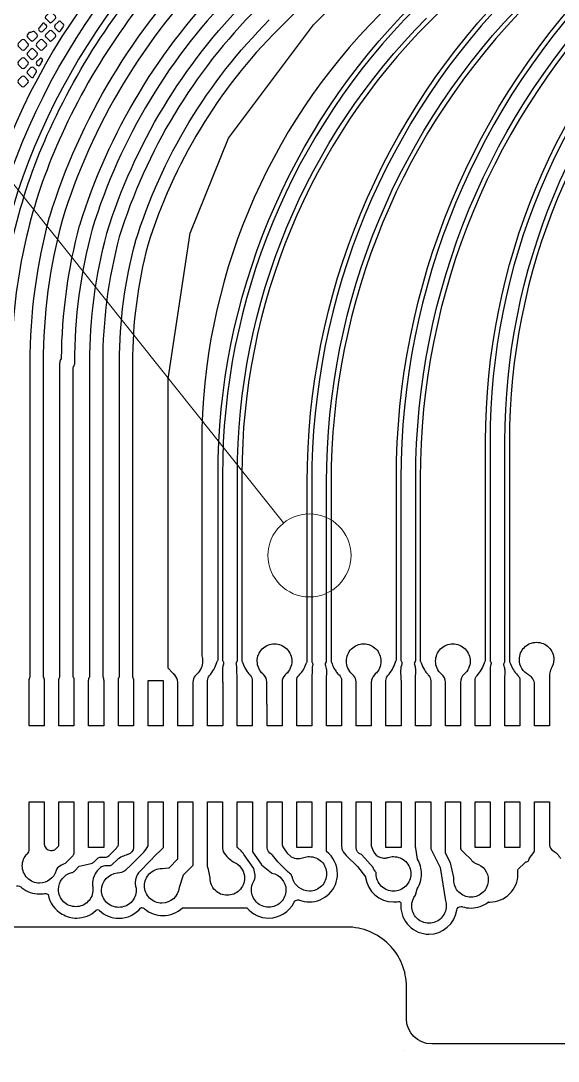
# Model space of a CAD drawing. Extents: x 0 to 248, y 0 to 175.
# Drawn here: x 41.39 to 47.72, y 129.83 to 142.08 of the extents above; entities that cross this region are included whole.
import ezdxf

# ---------------------------------------------------------------- set-up
doc = ezdxf.new("R2010")
doc.units = 0
doc.layers.add('gbr-dxf', color=7, linetype='Continuous')
doc.layers.add('gbr-outline-dxf', color=2, linetype='Continuous')
doc.layers.add('備註', color=1, linetype='Continuous', lineweight=5)

msp = doc.modelspace()

# ---------------------------------------------------------------- linework, layer by layer
at = {"layer": 'gbr-dxf'}
for p, q in [((44.119, 132.876), (44.119, 132.348)), ((42.718, 132.437), (42.718, 132.368))]:
    msp.add_line(p, q, dxfattribs=at)
at = {"layer": 'gbr-dxf', "linetype": 'Continuous'}
for points in [[(43.126, 134.54, -0.007248), (43.126, 134.545), (43.126, 135.76), (43.126, 135.76), (43.126, 137.862), (43.387, 139.578), (43.837, 140.696), (44.837, 142.033), (46.173, 143.369, 0.185228), (48.947, 149.594, 0.004309), (49.127, 150.094, -0.1364), (49.165, 150.196), (49.165, 150.196, -0.058783), (49.198, 150.231, 0.216588), (49.24, 150.325), (49.24, 150.325), (49.24, 150.818), (49.24, 150.824), (49.418, 150.824), (49.418, 150.818)], [(49.418, 150.818), (49.418, 150.326, -0.014748), (49.418, 150.325, 0.218593), (49.462, 150.23, -0.014748), (49.463, 150.229, -0.216981), (49.533, 150.076, -0.080329), (49.522, 150.012, -0.001554), (49.522, 149.95), (49.522, 149.95, -0.109709), (47.777, 144.619), (46.612, 143.144), (45.621, 142.153, 0.198219), (43.522, 137.106), (43.522, 134.604, -0.080301), (43.533, 134.54, -0.213625), (43.465, 134.388, 0.042382), (43.463, 134.386), (43.463, 134.386), (43.445, 134.368, 0.164302), (43.419, 134.293), (43.419, 134.045)], [(48.014, 143.877), (46.207, 142.07), (46.207, 142.07), (46.207, 142.07, 0.198847), (43.995, 136.733, -0.03042), (43.995, 136.73), (43.995, 134.546, -0.036092), (43.995, 134.546, 0.152992), (43.999, 134.534, -0.040767), (43.999, 134.534, -0.095115), (44.006, 134.521, -0.002713), (44.007, 134.518, 0.115352), (44.093, 134.374, -0.195254), (44.118, 134.312), (44.118, 134.223)], [(45.993, 143.549), (44.426, 141.982), (44.426, 141.982, 0.121377), (42.888, 139.437, 0.064915), (42.707, 138.05, -0.040494), (42.706, 138.038), (42.706, 134.357, -0.136037), (42.718, 134.312), (42.718, 134.045)], [(42.95, 143.235, 0.198909), (40.676, 137.746, -0.020503)], [(40.803, 137.588, -0.198905), (43.151, 143.256)], [(43.259, 143.148, 0.198813), (40.956, 137.591, -0.009943)], [(41.144, 138.437, -0.09338), (41.736, 140.806, -0.00618), (41.736, 140.807, -0.086219), (43.312, 143.094)], [(43.421, 142.987, 0.086252), (41.874, 140.742, -0.006435), (41.874, 140.741, 0.093188), (41.296, 138.431)], [(43.683, 142.724, 0.122153), (41.878, 139.729, 0.065669), (41.656, 138.053, -0.011681), (41.656, 138.05), (41.656, 134.357, -0.136037), (41.668, 134.312), (41.668, 134.045, -0.009235), (41.668, 134.042), (41.668, 133.778), (41.491, 133.778), (41.491, 134.312), (41.491, 134.312), (41.491, 134.312, -0.136298), (41.503, 134.357), (41.503, 138.047, -0.011911), (41.503, 138.05, -0.065874), (41.731, 139.77, -0.01455), (41.733, 139.774, -0.12213), (43.575, 142.832)], [(48.345, 142.676, 0.198902), (45.867, 136.693, -0.01306), (45.867, 136.692), (45.867, 134.554, 0.126611), (45.87, 134.544, -0.255514), (45.878, 134.508, 0.048391), (45.863, 134.431), (45.867, 134.33, -0.050849), (45.869, 134.312), (45.869, 134.223, -0.009235), (45.869, 134.22), (45.869, 133.778), (45.691, 133.778), (45.691, 134.312), (45.691, 134.312), (45.691, 134.312, -0.181251), (45.713, 134.37, -0.01195), (45.714, 134.371, 0.113438), (45.802, 134.53, -0.100452), (45.81, 134.543), (45.81, 134.543, 0.152897), (45.814, 134.555, -0.037059), (45.814, 134.555), (45.814, 136.693, -0.013079), (45.814, 136.695, -0.198867), (48.307, 142.713)], [(41.841, 133.778), (41.841, 134.045), (41.841, 134.312, -0.136166), (41.853, 134.357), (41.853, 138.047, -0.172383), (41.868, 138.095, 0.136508), (41.872, 138.106, -0.063374), (42.085, 139.668, -0.015037), (42.087, 139.672, -0.121884), (43.835, 142.572)], [(49.181, 142.595, 0.198837), (46.917, 137.13, -0.020022), (46.917, 137.128), (46.917, 134.548, 0.126649), (46.92, 134.539, -0.255471), (46.928, 134.502, -0.002709), (46.927, 134.498, 0.019111), (46.92, 134.47), (46.919, 134.316, -0.011961), (46.919, 134.312), (46.919, 134.223, -0.009235), (46.919, 134.22), (46.919, 133.778), (46.741, 133.778), (46.741, 134.312), (46.741, 134.312), (46.741, 134.312, -0.186162), (46.764, 134.371, -0.011402), (46.765, 134.373, 0.113626), (46.851, 134.521, -0.002685), (46.852, 134.524, -0.098981), (46.86, 134.538), (46.86, 134.538, 0.152897), (46.864, 134.549, -0.05707), (46.864, 134.55), (46.864, 137.126, -0.020066), (46.864, 137.128, -0.198906), (49.144, 142.633)], [(43.943, 142.464, 0.121904), (42.232, 139.627, 0.065528), (42.024, 138.05, -0.157894), (42.009, 138.005), (42.009, 138.005, 0.140675), (42.006, 137.995), (42.006, 134.357, -0.136155), (42.018, 134.312), (42.018, 134.045)], [(44.641, 134.223), (44.641, 134.312, -0.204905), (44.668, 134.376, 0.122485), (44.753, 134.512, -0.096433), (44.76, 134.526, 0.150332), (44.764, 134.537), (44.764, 136.638, -0.020066), (44.764, 136.64), (44.764, 136.64, -0.013079), (44.764, 136.641, -0.198871), (47.193, 142.505)], [(47.23, 142.468, 0.198862), (44.817, 136.641, -0.016923), (44.817, 136.64), (44.817, 134.536, 0.146437), (44.821, 134.525), (44.821, 134.525, -0.254191), (44.828, 134.488, 0.012549), (44.823, 134.473), (44.823, 134.472, 0.135041), (44.823, 134.462), (44.823, 134.462), (44.823, 134.462), (44.823, 134.46, 0.396062), (44.823, 134.46), (44.823, 134.46), (44.818, 134.318, -0.019469), (44.818, 134.312), (44.819, 134.312), (44.819, 133.778), (44.641, 133.778), (44.641, 133.784), (44.641, 133.784), (44.641, 134.22, -0.009209), (44.641, 134.223)], [(48.506, 142.514, 0.198899), (46.095, 136.693, -0.01306), (46.095, 136.692), (46.095, 134.546, -0.048029), (46.095, 134.546, 0.14893), (46.099, 134.535, -0.099394), (46.106, 134.521, 0.061896), (46.144, 134.438, 0.069304), (46.148, 134.434), (46.148, 134.434), (46.153, 134.423, 0.043693), (46.194, 134.373, -0.017871), (46.195, 134.371, -0.186699), (46.219, 134.312), (46.219, 134.312), (46.219, 133.778), (46.041, 133.778), (46.041, 133.784), (46.041, 134.22, -0.009209), (46.041, 134.223), (46.041, 134.312, -0.018469), (46.041, 134.318), (46.043, 134.445), (46.043, 134.445, 0.014957), (46.043, 134.446, 0.036518), (46.031, 134.498, -0.250239), (46.038, 134.534), (46.038, 134.534, 0.152967), (46.042, 134.546), (46.042, 136.693, -0.013079), (46.042, 136.695, -0.198864), (48.469, 142.552)], [(47.081, 134.488, -0.2567), (47.088, 134.526, 0.139935), (47.092, 134.536), (47.092, 137.127, -0.013079), (47.092, 137.129, -0.198872), (49.306, 142.471)], [(44.178, 142.229, 0.12168), (42.552, 139.534, 0.065239), (42.356, 138.05, -0.027587), (42.356, 138.042), (42.356, 134.356, -0.132762), (42.368, 134.312), (42.368, 134.312), (42.368, 133.778), (42.191, 133.778), (42.191, 134.042, -0.009209), (42.191, 134.045), (42.191, 134.311, -0.136573), (42.203, 134.357), (42.203, 138.047, -0.041228), (42.204, 138.059, -0.064939), (42.405, 139.575, -0.015604), (42.406, 139.58, -0.121662), (44.07, 142.337)], [(47.392, 142.306, 0.198902), (45.045, 136.64, -0.026722), (45.045, 136.637, -0.016159), (45.045, 136.636), (45.045, 134.537, -0.048029), (45.045, 134.537, 0.152992), (45.049, 134.525), (45.049, 134.525, -0.092649), (45.056, 134.513, -0.002776), (45.057, 134.509, 0.055059), (45.088, 134.443, -0.039851), (45.088, 134.443, 0.137615), (45.096, 134.436), (45.096, 134.436), (45.096, 134.436), (45.098, 134.433, 0.441021), (45.098, 134.433), (45.098, 134.433), (45.106, 134.416, 0.037742), (45.139, 134.378, -0.212517), (45.169, 134.312), (45.169, 134.223, -0.007121), (45.169, 134.221), (45.169, 133.778), (44.991, 133.778), (44.991, 133.784), (44.991, 133.784), (44.991, 134.292), (44.991, 134.292), (44.991, 134.312), (44.991, 134.312), (44.991, 134.312, -0.040316), (44.992, 134.326, -0.010149), (44.992, 134.327), (44.996, 134.419, 0.050913), (44.982, 134.485), (44.982, 134.487, -0.088155), (44.979, 134.5, -0.172995), (44.988, 134.525), (44.988, 134.525, 0.146349), (44.992, 134.536), (44.992, 136.64, -0.040138), (44.992, 136.644, -0.198769), (47.355, 142.343)], [(49.343, 142.434, 0.198911), (47.145, 137.128, -0.01306), (47.145, 137.126), (47.145, 134.537, -0.048029), (47.145, 134.537, 0.152992), (47.149, 134.525), (47.149, 134.525, -0.108794), (47.157, 134.51), (47.157, 134.509, 0.120342), (47.242, 134.375, -0.011273), (47.243, 134.374, -0.198693), (47.269, 134.312), (47.269, 134.223)], [(43.591, 133.778), (43.591, 134.223), (43.591, 134.312, -0.182088), (43.613, 134.37, -0.010784), (43.614, 134.371, 0.110971), (43.701, 134.526, -0.002647), (43.702, 134.53, -0.100206), (43.709, 134.543), (43.71, 134.543, 0.152897), (43.714, 134.555), (43.714, 136.731, -0.013079), (43.714, 136.732, -0.198869), (46.008, 142.269)], [(46.045, 142.232, 0.198907), (43.767, 136.731, -0.01306), (43.767, 136.73), (43.767, 134.555, 0.137907), (43.77, 134.544, -0.255399), (43.778, 134.508, -0.002633), (43.777, 134.504, 0.027525), (43.767, 134.46), (43.768, 134.322, -0.030518), (43.768, 134.312), (43.768, 134.292), (43.769, 134.292), (43.769, 133.784), (43.768, 133.784), (43.768, 133.778), (43.591, 133.778)], [(42.541, 133.778), (42.541, 134.045), (42.541, 134.312, -0.136298), (42.553, 134.357), (42.553, 138.05, -0.04092), (42.554, 138.062, -0.064461), (42.741, 139.478, -0.016248), (42.743, 139.483, -0.121362), (44.318, 142.089)], [(43.931, 134.498, -0.252674), (43.938, 134.535, 0.144789), (43.942, 134.545), (43.942, 136.729, -0.016923), (43.942, 136.731, -0.198917), (46.169, 142.108)], [(51.501, 138.097), (51.501, 134.97, 0.192286), (51.507, 134.957, -0.22971), (51.526, 134.917), (51.526, 130.33, -0.411228), (51.23, 130.034), (46.23, 130.034, -0.41397), (45.933, 130.33), (45.933, 130.706, 0.414216), (45.23, 131.41), (38.23, 131.41, -0.41422), (37.933, 131.706), (37.933, 134.75, -0.035756), (37.933, 134.75)], [(43.419, 134.045), (43.419, 133.778), (43.241, 133.778), (43.241, 133.784), (43.241, 133.784), (43.241, 134.038), (43.241, 134.045), (43.241, 134.292, 0.194303), (43.204, 134.378, -0.020011), (43.203, 134.379), (43.192, 134.39, -0.020766), (43.18, 134.402), (43.126, 134.456), (43.126, 134.534, -0.007244), (43.126, 134.54)], [(44.118, 134.223), (44.118, 133.778), (43.941, 133.778), (43.941, 133.784), (43.941, 133.784), (43.941, 134.292), (43.935, 134.482, 0.008691), (43.932, 134.495, -0.002676), (43.931, 134.498)], [(47.269, 134.223), (47.269, 133.778), (47.091, 133.778), (47.091, 134.223), (47.091, 134.312, -0.037571), (47.092, 134.325), (47.094, 134.421), (47.094, 134.421), (47.094, 134.421, 0.081875), (47.095, 134.428, 0.04431), (47.082, 134.485, -0.002781), (47.081, 134.488)], [(41.342, 131.895, -0.17145), (41.405, 131.873, 0.171471), (41.613, 131.799), (41.613, 131.799, 0.0435), (41.67, 131.804, -0.043494), (41.679, 131.805, -0.186627), (41.713, 131.792, 0.224313), (41.879, 131.563, 0.13645), (42.049, 131.515), (42.049, 131.515), (42.05, 131.515, 0.190521), (42.276, 131.605), (42.279, 131.608), (42.297, 131.615), (42.314, 131.608), (42.318, 131.604, 0.192393), (42.546, 131.513), (42.547, 131.513, 0.227922), (42.805, 131.637, -0.045851), (42.814, 131.638, -0.181151), (42.848, 131.625, 0.181329), (43.065, 131.544, 0.194282), (43.295, 131.637), (44.055, 131.637, 0.225493), (44.311, 131.515, 0.287325), (44.609, 131.701, -0.286288), (44.655, 131.73, -0.090662), (44.673, 131.726, 0.090482), (44.789, 131.705), (44.79, 131.705, 0.414221), (45.121, 132.036), (45.121, 132.037), (45.121, 132.037, 0.232885), (44.991, 132.299), (44.991, 132.615, -0.037923), (44.991, 132.629), (44.991, 132.876), (44.991, 132.876), (44.991, 132.882), (45.169, 132.882), (45.169, 132.359, 0.135593), (45.187, 132.295), (45.225, 132.253), (45.356, 132.122), (45.452, 132.001), (45.452, 131.994, 0.377033), (45.78, 131.705), (45.781, 131.705, 0.043881), (45.838, 131.71, -0.044285), (45.843, 131.711, -0.414291), (45.868, 131.685, -0.020306), (45.868, 131.683, 0.019709), (45.867, 131.657), (45.867, 131.657, 0.414218), (46.198, 131.326), (46.198, 131.326, 0.371521), (46.525, 131.608, -0.37194), (46.576, 131.651, -0.078257), (46.591, 131.649, 0.077997), (46.693, 131.633), (46.693, 131.633, 0.169129), (46.898, 131.705, 0.010162), (46.911, 131.704), (46.914, 131.704, 0.41422), (47.245, 132.035), (47.245, 132.036, 0.025855), (47.243, 132.07, -0.026881), (47.243, 132.072, -0.199063), (47.25, 132.09), (47.326, 132.166, -0.175846), (47.357, 132.18, 0.21497), (47.37, 132.191, -0.117484), (47.419, 132.271), (47.419, 132.272, 0.189923), (47.441, 132.322), (47.441, 132.348), (47.441, 132.348), (47.441, 132.882), (47.619, 132.882), (47.619, 132.617, -0.007106), (47.619, 132.615), (47.619, 132.375, -0.014769), (47.619, 132.374, 0.269882), (47.657, 132.309, -0.159244), (47.745, 132.218, 0.25778)], [(41.41, 132.13, -0.197408), (41.468, 132.273), (41.469, 132.273, 0.192033), (41.491, 132.324), (41.491, 132.369), (41.491, 132.369), (41.491, 132.876), (41.491, 132.882), (41.668, 132.882), (41.668, 132.876)], [(41.668, 132.876), (41.668, 132.385, 0.407922), (41.743, 132.312), (41.744, 132.312), (41.764, 132.312, 0.198867), (41.799, 132.326), (41.835, 132.363, 0.165486), (41.841, 132.374), (41.841, 132.882), (42.018, 132.882), (42.018, 132.876), (42.018, 132.876), (42.018, 132.284, -0.198804), (42.004, 132.249), (41.914, 132.159, 0.069034), (41.835, 132.114, -0.012104), (41.834, 132.113, 0.158656), (41.808, 132.074), (41.808, 132.074, -0.335149), (41.613, 131.927, -0.414223), (41.41, 132.13)], [(41.835, 131.852, -0.346475), (41.991, 132.05, 0.125769), (42.023, 132.068), (42.081, 132.126), (42.22, 132.159, -0.017327), (42.222, 132.159, 0.135406), (42.257, 132.178), (42.295, 132.217, -0.213166), (42.334, 132.232), (42.379, 132.232, -0.021597), (42.381, 132.232, 0.195855), (42.433, 132.253), (42.456, 132.276), (42.457, 132.277), (42.457, 132.277), (42.518, 132.338, 0.026489), (42.538, 132.367, 0.118613), (42.541, 132.376, -0.037059), (42.541, 132.376), (42.541, 132.437), (42.541, 132.808), (42.541, 132.882), (42.718, 132.882), (42.718, 132.876), (42.718, 132.876), (42.718, 132.456), (42.718, 132.456), (42.718, 132.437)], [(43.589, 132.134), (43.589, 132.289, -0.008007), (43.589, 132.292), (43.589, 132.614, -0.042501), (43.591, 132.629), (43.591, 132.882), (43.768, 132.882), (43.768, 132.617)], [(44.291, 132.348), (44.291, 132.437, -0.009235), (44.291, 132.44), (44.291, 132.876), (44.291, 132.882), (44.469, 132.882), (44.469, 132.876)], [(44.469, 132.876), (44.469, 132.378, 0.113082), (44.525, 132.287, -0.007861), (44.526, 132.285), (44.576, 132.235, 0.106453), (44.657, 132.217, -0.006927), (44.659, 132.217, 0.083431), (44.723, 132.228, -0.010115), (44.726, 132.229, -0.079935), (44.79, 132.239, -0.414223), (44.993, 132.036, -0.414223), (44.79, 131.833, -0.343415), (44.593, 131.986, 0.058288), (44.575, 132.028, -0.041748), (44.528, 132.068, -0.01398), (44.525, 132.071), (44.48, 132.116, -0.023108), (44.475, 132.121), (44.42, 132.176, -0.008734), (44.419, 132.178, -0.064175), (44.357, 132.257, -0.040586), (44.357, 132.257, 0.150755), (44.348, 132.265, -0.038804), (44.348, 132.265, -0.310571), (44.291, 132.348)], [(45.341, 132.348), (45.341, 132.437, -0.007121), (45.341, 132.439), (45.341, 132.876), (45.341, 132.876), (45.341, 132.882), (45.519, 132.882), (45.519, 132.827)], [(45.519, 132.827), (45.519, 132.367), (45.541, 132.306, 0.252026), (45.63, 132.228), (45.649, 132.224), (45.65, 132.224, 0.047492), (45.673, 132.222, -0.012586), (45.674, 132.222, 0.082592), (45.715, 132.228, -0.012547), (45.716, 132.229, -0.081342), (45.78, 132.239, -0.414223), (45.984, 132.036, -0.414223), (45.78, 131.833, -0.414223), (45.577, 132.036, -0.006026), (45.577, 132.041, -0.036105), (45.577, 132.041, 0.124619), (45.575, 132.05), (45.575, 132.05, 0.034287), (45.549, 132.087), (45.546, 132.091), (45.543, 132.1), (45.54, 132.109), (45.409, 132.259, 0.092516), (45.403, 132.263, -0.327848), (45.341, 132.348)], [(43.768, 132.613), (43.768, 132.348), (43.768, 132.348), (43.768, 132.348, 0.097282), (43.768, 132.341, -0.053717), (43.768, 132.335, 0.072257), (43.774, 132.3, 0.141975), (43.915, 132.167, -0.006284), (43.916, 132.167, -0.280056), (44.026, 131.986, -0.414223), (43.823, 131.783, -0.414223), (43.62, 131.986, -0.003748), (43.62, 131.988), (43.602, 132.088, -0.134732), (43.589, 132.134)], [(42.718, 132.368), (42.718, 132.348, -0.338678), (42.653, 132.262, -0.013929), (42.65, 132.262, 0.10577), (42.526, 132.202), (42.469, 132.145, -0.200966), (42.433, 132.13), (42.38, 132.13, 0.183991), (42.331, 132.109), (42.293, 132.071, 0.177249), (42.237, 131.918, -0.013341), (42.237, 131.915, 0.030629), (42.239, 131.886, -0.041776), (42.242, 131.852, -0.414223), (42.039, 131.649, -0.414223), (41.835, 131.852)], [(44.119, 132.348), (44.119, 132.305, 0.127394), (44.121, 132.295), (44.223, 132.149, -0.016727), (44.225, 132.147), (44.228, 132.142), (44.342, 132.047, 0.011311), (44.349, 132.045, -0.360158), (44.514, 131.846, -0.414223), (44.311, 131.642, -0.414223), (44.108, 131.846, -0.122549), (44.132, 131.941), (44.132, 131.941, 0.116675), (44.152, 132.019, 0.062439), (44.134, 132.099), (44.023, 132.259, -0.071514), (44.016, 132.272, -0.052404), (44.016, 132.272, 0.139917), (44.01, 132.281, -0.099646), (44.002, 132.288, 0.04432), (43.988, 132.305, -0.020201), (43.987, 132.306), (43.949, 132.344, 0.121215), (43.941, 132.348), (43.941, 132.348), (43.941, 132.353), (43.941, 132.368), (43.941, 132.368)]]:
    msp.add_lwpolyline(points, format="xyb", dxfattribs=at)
for points in [[(41.684, 142.106, -0.091956), (41.685, 142.104), (41.728, 142.062, -0.096023), (41.729, 142.061, 0.379243), (41.755, 142.061, -0.095166), (41.757, 142.062), (41.799, 142.104, -0.095628), (41.8, 142.106, 0.379605), (41.8, 142.132, -0.096458), (41.799, 142.133), (41.757, 142.176, -0.092623), (41.755, 142.177, 0.379731), (41.729, 142.177, -0.096458), (41.728, 142.176), (41.685, 142.133, -0.096627), (41.684, 142.132, 0.379682)], [(41.605, 141.968), (41.62, 141.954, -0.092233), (41.622, 141.953, 0.379243), (41.647, 141.953, -0.095527), (41.649, 141.954), (41.692, 141.996, -0.095916), (41.693, 141.998, 0.379175), (41.693, 142.024, -0.099971), (41.692, 142.026), (41.673, 142.045), (41.673, 142.045, 0.456559), (41.643, 142.041), (41.642, 142.041, -0.07282), (41.606, 141.994, 0.367133)], [(41.684, 141.916, 0.379465), (41.684, 141.89, -0.095956), (41.685, 141.889), (41.728, 141.846, -0.10046), (41.729, 141.845, 0.379308), (41.755, 141.845, -0.096117), (41.757, 141.846), (41.799, 141.889, -0.096227), (41.8, 141.89, 0.379), (41.8, 141.916, -0.107677), (41.799, 141.918), (41.757, 141.96, -0.104677), (41.755, 141.961, 0.378945), (41.729, 141.961, -0.096355), (41.728, 141.96), (41.685, 141.918, -0.096527)], [(41.792, 142.024, 0.379351), (41.792, 141.998, -0.08798), (41.793, 141.997), (41.832, 141.957, 0.411045), (41.86, 141.961, -0.002082), (41.895, 142.014, -0.113686), (41.895, 142.016, 0.335908), (41.893, 142.04, -0.097255), (41.892, 142.041), (41.864, 142.068, -0.096527), (41.863, 142.069, 0.37892), (41.837, 142.069, -0.096507), (41.835, 142.068), (41.793, 142.026, -0.096712)], [(41.361, 141.783, -0.107356), (41.362, 141.781), (41.404, 141.738, -0.096227), (41.406, 141.737, 0.378892), (41.432, 141.737, -0.095506), (41.434, 141.738), (41.476, 141.781, -0.095585), (41.477, 141.782, 0.378964), (41.477, 141.808, -0.095968), (41.476, 141.81), (41.434, 141.853, -0.092456), (41.432, 141.854, 0.37947), (41.406, 141.854, -0.096458), (41.404, 141.853), (41.362, 141.81, -0.096627), (41.361, 141.809, 0.379308)], [(41.469, 141.89, -0.103999), (41.47, 141.888), (41.512, 141.846, -0.103673), (41.514, 141.845, 0.378719), (41.54, 141.845, -0.095378), (41.541, 141.846), (41.584, 141.889, -0.095602), (41.585, 141.89, 0.379175), (41.585, 141.916, -0.103884), (41.584, 141.918), (41.556, 141.946, -0.040727), (41.556, 141.946, 0.271734), (41.536, 141.951, -0.038199), (41.536, 141.951, -0.048589), (41.497, 141.941, -0.034385), (41.497, 141.941, 0.140642), (41.487, 141.936), (41.487, 141.936), (41.47, 141.918, -0.096627), (41.469, 141.916, 0.379451)], [(41.576, 141.808, 0.379422), (41.576, 141.783, -0.103917), (41.577, 141.781), (41.62, 141.738, -0.092072), (41.621, 141.737, 0.37981), (41.647, 141.737, -0.096625), (41.649, 141.738), (41.692, 141.781, -0.096111), (41.693, 141.783, 0.379357), (41.693, 141.808, -0.100402), (41.692, 141.81), (41.649, 141.853, -0.096527), (41.648, 141.854, 0.379), (41.622, 141.854, -0.096614), (41.62, 141.853), (41.577, 141.81, -0.096527)], [(41.469, 141.675, -0.103884), (41.47, 141.673), (41.512, 141.631, -0.107954), (41.514, 141.63, 0.379422), (41.54, 141.63, -0.096625), (41.541, 141.631), (41.584, 141.673, -0.096111), (41.585, 141.675, 0.379357), (41.585, 141.701, -0.100402), (41.584, 141.702), (41.541, 141.745, -0.096527), (41.54, 141.746, 0.378945), (41.514, 141.746, -0.096355), (41.512, 141.745), (41.47, 141.702, -0.096423), (41.469, 141.701, 0.379011)], [(41.361, 141.593, 0.379465), (41.361, 141.567, -0.096625), (41.362, 141.565), (41.405, 141.523, -0.083651), (41.406, 141.522, 0.37981), (41.432, 141.522, -0.096458), (41.434, 141.523), (41.476, 141.565, -0.096627), (41.477, 141.567, 0.379859), (41.477, 141.593, -0.092636), (41.476, 141.595), (41.434, 141.637, -0.088207), (41.432, 141.638, 0.379297), (41.406, 141.638, -0.096261), (41.404, 141.637), (41.362, 141.595, -0.096423)], [(41.576, 141.567, -0.107922), (41.577, 141.565), (41.587, 141.556, -0.087165), (41.589, 141.555, 0.460403), (41.618, 141.559, -0.085501), (41.62, 141.561, -0.001784), (41.647, 141.608, -0.082343), (41.647, 141.61, 0.823494), (41.617, 141.633, -0.081586), (41.615, 141.632), (41.577, 141.595, -0.096314), (41.576, 141.593, 0.379511)], [(41.469, 141.459, -0.09601), (41.47, 141.458), (41.513, 141.414, 0.442873), (41.543, 141.419, -0.002269), (41.576, 141.48, 0.218116), (41.573, 141.497), (41.541, 141.53, -0.088435), (41.54, 141.53, 0.37947), (41.514, 141.53, -0.096458), (41.512, 141.529), (41.47, 141.487, -0.096423), (41.469, 141.485, 0.379308)], [(41.361, 141.351, -0.099755), (41.362, 141.35), (41.404, 141.307, -0.086961), (41.406, 141.306, 0.378719), (41.432, 141.306, -0.095883), (41.433, 141.307), (41.476, 141.35, -0.096227), (41.477, 141.351, 0.379605), (41.477, 141.377, -0.104293), (41.476, 141.379), (41.434, 141.422, -0.100824), (41.432, 141.423, 0.379731), (41.406, 141.423, -0.096625), (41.404, 141.422), (41.362, 141.379, -0.096857), (41.361, 141.377, 0.379409)], [(44.176, 134.54, -0.414223), (44.379, 134.743, -0.414223), (44.583, 134.54, -0.211744), (44.516, 134.389), (44.505, 134.379, 0.198933), (44.469, 134.29, -0.018125), (44.468, 134.288), (44.468, 133.784), (44.468, 133.784), (44.468, 133.778), (44.291, 133.778), (44.291, 134.031, -0.019298), (44.29, 134.038), (44.29, 134.038, -0.009235), (44.29, 134.041), (44.29, 134.297, 0.184326), (44.254, 134.378, -0.014853), (44.253, 134.379), (44.243, 134.389, -0.211757)], [(45.226, 134.54, -0.414223), (45.429, 134.743, -0.414223), (45.633, 134.54, -0.211755), (45.566, 134.389), (45.555, 134.378, 0.197594), (45.519, 134.29, -0.014738), (45.519, 134.289), (45.519, 133.778), (45.341, 133.778), (45.341, 133.784), (45.341, 133.784), (45.341, 134.032, -0.024051), (45.341, 134.04), (45.341, 134.298, 0.156803), (45.313, 134.369), (45.294, 134.388, -0.213488)], [(46.276, 134.54, -0.414223), (46.479, 134.743, -0.414223), (46.683, 134.54, -0.217223), (46.613, 134.386, -0.011659), (46.612, 134.386, 0.218361), (46.569, 134.291), (46.569, 134.291), (46.569, 134.045, -0.007121), (46.569, 134.043), (46.569, 133.778), (46.391, 133.778), (46.391, 134.289, -0.018465), (46.391, 134.291, 0.218887), (46.347, 134.385, -0.026473), (46.345, 134.387, -0.215622)], [(47.262, 134.559, -0.414223), (47.465, 134.762, -0.414223), (47.668, 134.559, -0.139556), (47.637, 134.452), (47.637, 134.451, 0.139693), (47.619, 134.386, -0.014738), (47.619, 134.384), (47.619, 134.312), (47.619, 134.312), (47.619, 133.778), (47.441, 133.778), (47.441, 134.042, -0.009209), (47.441, 134.045), (47.441, 134.265), (47.441, 134.266, 0.282161), (47.372, 134.377, -0.014883), (47.371, 134.378, -0.280399)], [(42.343, 131.844, -0.388157), (42.528, 132.046, -0.00778), (42.53, 132.046, 0.132396), (42.628, 132.082), (42.682, 132.135), (42.682, 132.135), (42.682, 132.135), (42.839, 132.292, 0.085944), (42.891, 132.366), (42.891, 132.793), (42.891, 132.793), (42.891, 132.876), (42.891, 132.876), (42.891, 132.882), (43.069, 132.882), (43.069, 132.348), (43.068, 132.348), (43.068, 132.348, 0.474386), (43.068, 132.348), (43.068, 132.348, 0.060547), (43.067, 132.344), (43.067, 132.343), (43.067, 132.343), (43.067, 132.343), (42.952, 132.228, -0.02207), (42.929, 132.202), (42.928, 132.202), (42.928, 132.202), (42.928, 132.202), (42.776, 132.049, 0.153514), (42.739, 131.934, -0.011613), (42.739, 131.932, 0.049888), (42.744, 131.892, -0.059933), (42.75, 131.844, -0.414223), (42.546, 131.641, -0.414223)], [(42.849, 131.895, -0.414223), (43.053, 132.098, -0.011466), (43.062, 132.098), (43.133, 132.106, -0.044463), (43.133, 132.106, 0.15157), (43.144, 132.111), (43.235, 132.203, 0.181507), (43.241, 132.216, -0.037059), (43.241, 132.216), (43.241, 132.348), (43.241, 132.348), (43.241, 132.882), (43.418, 132.882), (43.418, 132.876), (43.418, 132.876), (43.418, 132.368), (43.418, 132.368), (43.418, 132.135), (43.303, 132.019), (43.255, 131.874, -0.385239), (43.053, 131.691, -0.414223)], [(45.995, 131.657, -0.171974), (46.04, 131.785), (46.06, 131.86, 0.141718), (46.111, 132.036, 0.139069), (46.062, 132.21), (46.044, 132.34, -0.037264), (46.044, 132.34, 0.11581), (46.041, 132.348), (46.041, 132.348), (46.041, 132.882), (46.219, 132.882), (46.219, 132.349, -0.101205), (46.219, 132.348, 0.025934), (46.218, 132.346), (46.218, 132.329), (46.331, 132.109), (46.392, 131.717, -0.075033), (46.401, 131.657, -0.414223), (46.198, 131.454, -0.414223)], [(46.391, 132.348), (46.391, 132.348), (46.391, 132.882), (46.569, 132.882), (46.569, 132.348, -0.033834), (46.569, 132.348, 0.016963), (46.569, 132.347, -0.049533), (46.569, 132.347), (46.57, 132.336, -0.060314), (46.57, 132.335, 0.149477), (46.575, 132.325, -0.068739), (46.575, 132.324), (46.617, 132.281), (46.69, 132.208), (46.69, 132.208, 0.039933), (46.693, 132.206), (46.693, 132.206), (46.693, 132.206, -0.194587), (46.694, 132.204), (46.703, 132.19, -0.040727), (46.703, 132.19, 0.142561), (46.712, 132.183, -0.111059), (46.721, 132.177, 0.1146), (46.75, 132.159, -0.332655), (46.896, 131.964, -0.414223), (46.693, 131.761, -0.414223), (46.489, 131.964, -0.035478), (46.491, 131.993), (46.451, 132.164), (46.393, 132.278)]]:
    msp.add_lwpolyline(points, format="xyb", close=True, dxfattribs=at)
for points in [[(42.891, 133.778), (42.891, 134.312), (43.068, 134.312), (43.068, 133.778)], [(42.191, 132.348), (42.191, 132.882), (42.368, 132.882), (42.368, 132.348)], [(44.641, 132.348), (44.641, 132.882), (44.818, 132.882), (44.818, 132.348)], [(45.691, 132.348), (45.691, 132.882), (45.869, 132.882), (45.869, 132.348)], [(46.741, 132.348), (46.741, 132.882), (46.919, 132.882), (46.919, 132.348)], [(47.091, 132.348), (47.091, 132.882), (47.269, 132.882), (47.269, 132.348)]]:
    msp.add_lwpolyline(points, close=True, dxfattribs=at)
for points in [[(42.018, 134.045), (42.018, 133.778), (41.841, 133.778)], [(42.718, 134.045), (42.718, 133.778), (42.541, 133.778)], [(43.941, 132.368), (43.941, 132.804), (43.941, 132.804), (43.941, 132.876), (43.941, 132.882), (44.119, 132.882), (44.119, 132.876)]]:
    msp.add_lwpolyline(points, dxfattribs=at)
at = {"layer": 'gbr-dxf'}
msp.add_arc((43.68, 132.615), 0.0889, 358.6142, 1.3858, dxfattribs=at)
at = {"layer": 'gbr-outline-dxf', "linetype": 'Continuous', "const_width": 0.000025}
msp.add_lwpolyline([(37.729, 131.707), (37.729, 139.088, -0.211094), (37.892, 139.458), (43.566, 144.624, 0.211095), (43.729, 144.994), (43.729, 152.897, -0.414217), (44.229, 153.397), (57.229, 153.397, -0.414217), (57.729, 152.897), (57.729, 144.994, -0.211094), (57.566, 144.624), (51.892, 139.458, 0.211095), (51.729, 139.088), (51.729, 130.33, -0.414217), (51.229, 129.83), (46.229, 129.83, -0.414217), (45.729, 130.33), (45.729, 130.707, 0.414217), (45.229, 131.207), (38.229, 131.207, -0.414217)], format="xyb", close=True, dxfattribs=at)
at = {"layer": '備註', "linetype": 'Continuous'}
msp.add_line((38.593, 143.556), (44.486, 136.168), dxfattribs=at)
msp.add_circle((44.791, 135.785), 0.489, dxfattribs=at)

doc.saveas('drawing.dxf')
